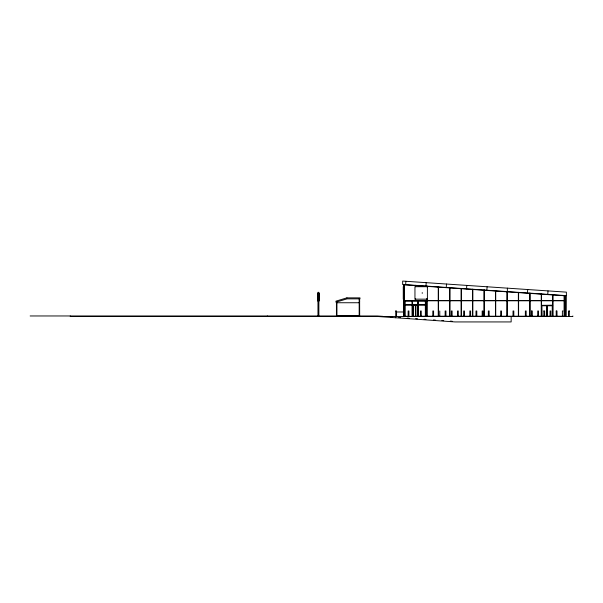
<?xml version="1.0" encoding="UTF-8"?>
<svg xmlns="http://www.w3.org/2000/svg" width="603" height="603" viewBox="0 0 603 603"><rect width="100%" height="100%" fill="white"/><g stroke="black" fill="none" stroke-linecap="round" stroke-linejoin="round"><path stroke-width="0.9" d="M404.809 316.213L404.809 301.04M404.892 316.462L404.892 300.791M412.362 316.462L404.613 316.213L404.613 305.02L425.454 305.02M412.362 300.791L412.444 304.771L412.444 301.04M412.625 305.02L412.535 300.791M412.972 316.462L412.972 304.922M413.115 316.266L413.115 305.314M415.369 305.314L415.475 316.266L413.01 316.266M415.512 316.462L415.512 304.922M415.753 316.266L415.753 305.314M417.623 304.771L417.623 301.04M417.902 304.771L417.902 300.791L417.796 316.213L425.545 316.213M418.007 305.314L418.113 316.266L415.648 316.266L415.648 305.314L418.113 305.314M418.075 304.771L418.075 300.791M418.15 304.922L418.15 316.462L418.15 305.02M425.349 304.771L425.349 301.04M541.502 293.932L541.502 316.462M547.125 316.462L547.004 305.555M552.695 294.701L552.695 316.462M466.556 288.822L466.79 285.4M507.379 288.151L507.168 316.462M405.653 284.669L405.879 281.284M415.354 286.704L415.369 285.332M415.603 286.704L415.618 285.347M425.952 286.048L426.185 282.664M426.803 286.704L426.818 286.108M446.258 287.435L446.491 284.028M486.862 290.209L487.096 286.779M527.467 292.975L527.7 289.523M547.773 294.362L548.006 290.902M403.912 284.548L402.668 284.548L402.668 281.066L566.383 292.146L566.383 295.636L403.912 284.548L403.912 316.462M403.912 284.797L404.304 284.797M403.912 286.704L403.264 286.704L403.264 299.163L403.912 299.163M317.969 293.231L317.57 293.231L317.57 300.927L317.969 300.927M318.866 293.231L319.266 293.231L319.266 300.927L318.866 300.927M403.912 300.543L415.354 300.543L415.354 298.666M427.052 300.543L438.245 300.543M438.494 300.543L449.687 300.543M449.936 300.543L461.137 300.543M461.385 300.543L472.579 300.543M472.827 300.543L506.919 300.543M507.168 300.543L518.361 300.543M518.61 300.543L529.803 300.543M530.052 300.543L552.695 300.543M552.943 300.543L564.144 300.543M427.052 300.791L438.245 300.791M438.494 300.791L449.687 300.791M449.936 300.791L461.137 300.791M461.385 300.791L472.579 300.791M472.827 300.791L484.028 300.791M484.277 300.791L495.47 300.791M495.719 300.791L506.919 300.791M507.168 300.791L518.361 300.791M518.61 300.791L529.803 300.791M530.052 300.791L541.253 300.791M541.502 300.791L552.695 300.791M552.943 300.791L564.144 300.791M425.545 301.04L404.613 301.04L404.613 304.771L425.454 304.771M359.622 301.44L359.426 298.854M336.934 302.744L359.177 302.744M336.482 304.025L336.482 312.98M418.256 304.922L412.867 304.922L412.867 316.462L412.867 305.02M413.01 305.314L415.475 305.314M541.698 305.517L552.695 305.314L541.502 305.314L541.698 316.462M395.779 310.99L396.563 310.99L396.563 316.462M531.545 310.99L532.313 310.99L532.321 316.462M543.883 310.99L544.652 310.99L544.667 316.462M556.222 310.99L556.991 310.99L557.006 316.462M563.059 310.99L562.395 310.99L562.38 316.462M569.307 310.99L568.539 310.99L568.523 316.462M396.442 311.985L404.146 311.985M336.934 315.467L359.177 315.467M30.15 315.964L377.267 315.964L382.89 316.364M427.052 316.213L449.687 316.213M449.936 316.213L461.137 316.213M461.385 316.213L472.579 316.213M472.827 316.213L495.47 316.213M495.719 316.213L506.919 316.213M507.168 316.213L518.361 316.213M518.61 316.213L529.803 316.213M530.052 316.213L541.253 316.213M552.943 316.213L564.144 316.213M404.161 284.812L415.354 285.573M415.603 285.596L426.803 286.357M427.052 286.372L438.245 287.141M438.494 287.156L449.687 287.917M449.936 287.94L461.137 288.701M461.385 288.716L472.579 289.485M472.827 289.5L484.028 290.262M484.277 290.277L495.47 291.045M495.719 291.061L506.919 291.822M507.168 291.844L518.361 292.606M518.61 292.621L529.803 293.39M530.052 293.405L541.253 294.166M541.502 294.189L552.695 294.95M552.943 294.965L564.144 295.734M390.375 316.892L392.252 317.02M398.802 317.48L400.678 317.615M407.229 318.075L409.105 318.211M415.655 318.67L417.532 318.799M424.082 319.266L425.959 319.394M433.444 319.922L435.321 320.057M441.871 320.517L443.748 320.645M450.298 321.113L452.175 321.241M377.252 316.462L454.964 321.934L511.148 321.934L511.148 316.462M547.17 311.517L547.004 310.605M572.85 315.964L572.85 316.462L70.257 316.462L70.257 315.964M569.322 310.99L569.322 316.462M565.983 295.606L565.885 316.462L565.885 295.598M564.393 295.5L564.393 316.462M564.144 295.478L564.144 316.462M556.207 310.99L556.207 316.462M552.943 294.716L552.943 316.462M550.833 316.462L550.833 310.99L550.057 310.99L550.042 316.462M543.868 310.99L543.868 316.462M541.253 293.917L541.253 316.462M538.494 316.462L538.494 310.99L537.71 310.99L537.695 316.462M531.529 310.99L531.529 316.462M530.052 293.156L530.052 316.462M529.803 293.141L529.803 316.462M526.155 316.462L526.155 310.99L525.371 310.99L525.356 316.462M518.61 292.372L518.61 316.462M518.361 292.357L518.361 316.462M513.816 316.462L513.816 310.99L513.032 310.99L513.017 316.462M506.919 291.573L506.919 316.462M501.47 316.462L501.47 310.99L500.686 310.99L500.678 316.462M495.719 290.812L495.719 316.462M495.47 290.797L495.47 316.462M489.131 316.462L489.131 310.99L488.347 310.99L488.332 316.462M484.277 290.028L484.277 316.462M484.028 290.013L484.028 316.462M482.958 316.462L482.958 310.99L482.181 310.99L482.166 316.462M476.792 316.462L476.792 310.99L476.008 310.99L475.993 316.462M472.827 289.252L472.827 316.462M472.579 289.229L472.579 316.462M470.619 316.462L470.619 310.99L469.835 310.99L469.827 316.462M464.446 316.462L464.446 310.99L463.669 310.99L463.654 316.462M461.385 288.468L461.385 316.462M461.137 288.453L461.137 316.462M458.28 316.462L458.28 310.99L457.496 310.99L457.481 316.462M452.107 316.462L452.107 310.99L451.323 310.99L451.315 316.462M449.936 287.691L449.891 316.462M449.687 287.669L449.687 316.462M445.941 316.462L445.941 310.99L445.157 310.99L445.142 316.462M439.768 310.99L439.768 316.462M438.494 286.907L438.494 316.462M438.245 286.892L438.245 316.462M433.595 316.462L433.595 310.99L432.818 310.99L432.803 316.462M427.052 286.124L427.052 286.704M427.052 298.771L427.052 316.462M426.803 298.764L426.803 300.543L415.603 300.543L415.603 298.673M426.803 316.462L426.803 300.791L403.558 300.791L403.558 284.548M425.454 301.04L425.545 316.462M425.349 305.02L425.349 316.213M422.228 292.598L422.228 293.375M421.256 316.462L421.256 310.99L420.472 310.99L420.457 316.462M417.623 305.02L417.623 316.462M415.618 304.922L415.618 316.462M412.693 305.02L412.693 316.462M412.339 301.04L412.339 316.462M412.166 301.04L412.166 304.771M412.166 305.02L412.166 316.213M408.917 316.462L408.917 310.99L408.133 310.99L408.118 316.462M404.44 300.791L404.44 316.462M404.304 284.571L404.304 286.455M404.304 298.643L404.304 316.462M404.183 284.563L404.183 300.791M404.055 284.797L404.055 300.543M404.055 300.791L404.055 316.213M403.663 301.538L403.663 303.776M403.663 315.964L403.663 316.462M395.764 310.99L395.696 317.766M359.622 298.854L359.674 316.462M359.177 298.854L359.177 316.462M336.934 301.884L336.934 316.462M336.436 302.035L336.436 316.462M318.866 315.964L318.866 292.327L317.969 292.327L317.969 315.964M267.317 315.964L267.317 316.462M417.728 301.04L417.728 304.771L417.796 301.04M546.876 305.766L546.876 316.213L541.946 316.213L541.946 305.766L546.876 305.766M547.373 305.766L547.373 316.213L552.25 316.213L552.25 305.766L547.373 305.766M552.499 305.517L552.499 316.462L552.499 305.517M346.891 297.859L335.954 301.138L335.954 302.178L347.034 298.854L359.968 298.854L359.968 297.859L346.891 297.859M427.399 286.704L414.954 286.704L414.954 299.163L427.399 299.163L427.399 286.704"/></g></svg>
